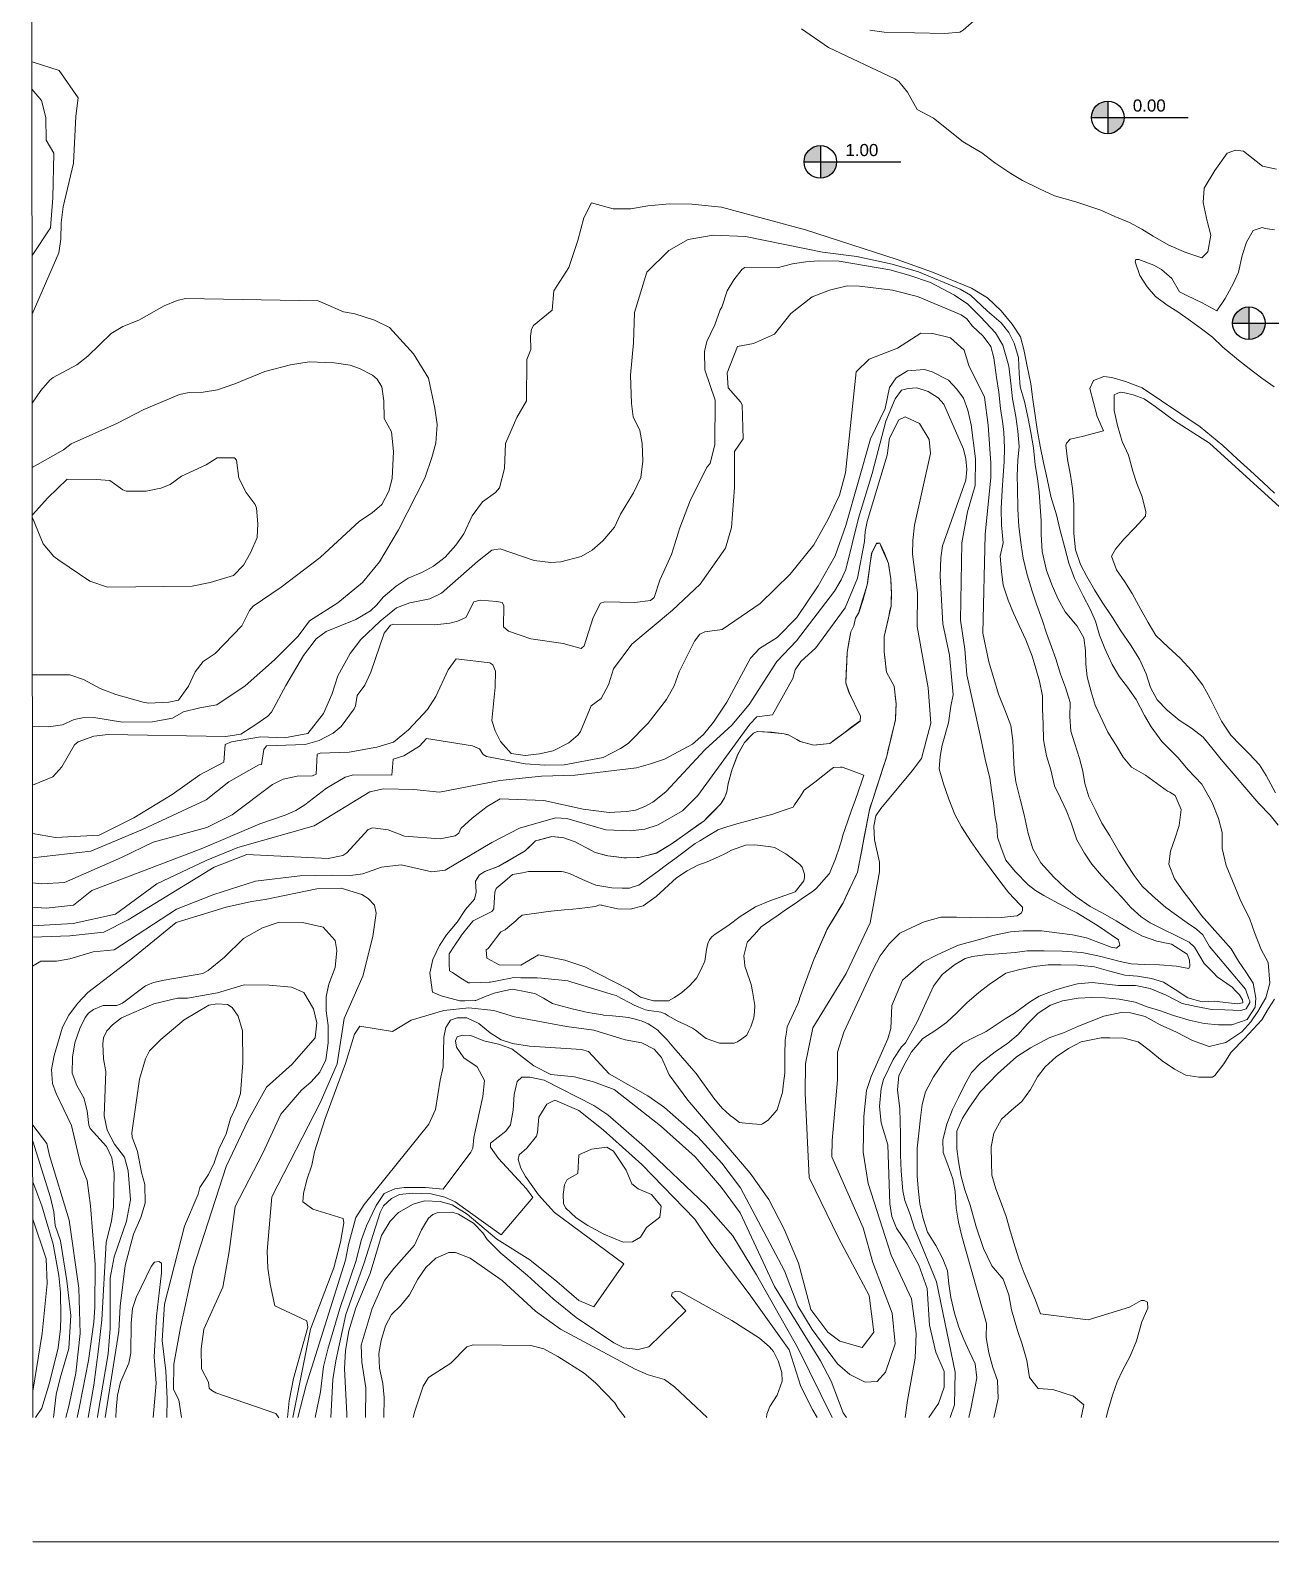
# Model space of a CAD drawing. Header units: millimetres. Extents: x 72 to 2826, y -203 to 794.
# Drawn here: x 72.3 to 271.6, y 65 to 307.8 of the extents above; entities that cross this region are included whole.
import ezdxf

# ---------------------------------------------------------------- set-up
doc = ezdxf.new("R2010")
doc.units = ezdxf.units.MM
doc.layers.add('01_Fina', color=250, linetype='Continuous', lineweight=15)
doc.layers.add('Cotas', color=7, linetype='Continuous')
doc.styles.get("Standard").update_dxf_attribs({"font": 'arial.ttf'})

msp = doc.modelspace()

# ---------------------------------------------------------------- hatches: boundary and pattern name
at = {"layer": 'Cotas'}
h = msp.add_hatch(color=256, dxfattribs=at)
h.dxf.hatch_style = 1
h.paths.add_polyline_path([(245.4, 293.82), (245.4, 296.44, 0.414214), (242.78, 293.82)])
h.paths.add_polyline_path([(245.4, 291.2, 0.414214), (248.02, 293.82), (245.4, 293.82)])
h = msp.add_hatch(color=256, dxfattribs=at)
h.dxf.hatch_style = 1
h.paths.add_polyline_path([(199.24, 286.67), (199.24, 289.29, 0.414214), (196.62, 286.67)])
h.paths.add_polyline_path([(199.24, 284.05, 0.414214), (201.86, 286.67), (199.24, 286.67)])
h = msp.add_hatch(color=256, dxfattribs=at)
h.dxf.hatch_style = 1
h.paths.add_polyline_path([(268.08, 260.76), (268.08, 263.38, 0.414214), (265.46, 260.76)])
h.paths.add_polyline_path([(268.08, 258.14, 0.414214), (270.7, 260.76), (268.08, 260.76)])

# ---------------------------------------------------------------- linework, layer by layer
at = {"layer": '01_Fina', "color": 252, "linetype": 'Continuous', "lineweight": 9, "true_color": 0x939598}
for p, q in [((206.76, 218.73), (207.48, 223.75)), ((207.52, 223.84), (207.26, 222.22)), ((207.48, 223.75), (208.28, 225.42)), ((208.24, 225.33), (207.52, 223.84)), ((208.79, 225.41), (208.24, 225.33)), ((208.28, 225.42), (208.79, 225.41)), ((208.79, 225.41), (209.55, 223.85)), ((208.97, 224.98), (208.79, 225.41)), ((209.19, 224.46), (208.97, 224.98)), ((209.84, 222.94), (209.19, 224.46)), ((209.55, 223.85), (210.17, 222.16)), ((207.26, 222.22), (207.03, 220.58)), ((210.17, 222.16), (209.84, 222.94)), ((210.17, 222.16), (210.56, 219.68)), ((210.29, 221.37), (210.17, 222.16)), ((210.55, 219.74), (210.29, 221.37)), ((206.06, 216.24), (206.76, 218.73)), ((206.76, 218.73), (206.34, 217.36)), ((206.79, 218.95), (206.76, 218.73)), ((207.03, 220.58), (206.79, 218.95)), ((210.64, 218.09), (210.55, 219.74)), ((210.56, 219.68), (210.68, 217.42)), ((205.41, 214.27), (206.06, 216.24)), ((206.34, 217.36), (205.87, 215.78)), ((210.68, 217.42), (210.59, 215.33)), ((210.59, 215.33), (210.64, 216.44)), ((210.68, 217.42), (210.64, 218.09)), ((210.64, 216.44), (210.68, 217.42)), ((204.88, 213.37), (205.41, 214.27)), ((205.38, 214.21), (204.88, 213.37)), ((205.87, 215.78), (205.38, 214.21)), ((210.59, 215.33), (209.49, 210.45)), ((210.11, 213.2), (210.47, 214.81)), ((210.47, 214.81), (210.59, 215.33)), ((204.14, 211.19), (204.62, 212.18)), ((204.62, 212.18), (204.14, 211.18)), ((204.62, 212.18), (204.88, 213.37)), ((204.74, 212.71), (204.62, 212.18)), ((204.88, 213.37), (204.74, 212.71)), ((209.49, 210.45), (209.75, 211.59)), ((209.75, 211.59), (210.11, 213.2)), ((203.53, 207.92), (204.14, 211.19)), ((203.84, 209.56), (203.53, 207.94)), ((204.14, 211.18), (203.84, 209.56)), ((209.48, 207.99), (209.49, 210.45)), ((209.49, 209.97), (209.48, 208.32)), ((209.49, 210.45), (209.49, 209.97)), ((203.35, 202.93), (203.53, 207.92)), ((203.53, 207.94), (203.47, 206.29)), ((209.48, 208.32), (209.48, 207.99)), ((209.48, 207.99), (209.63, 206.67)), ((209.86, 204.72), (209.48, 207.99)), ((209.63, 206.67), (209.82, 205.04)), ((203.41, 204.64), (203.35, 202.99)), ((203.47, 206.29), (203.41, 204.64)), ((209.82, 205.04), (209.86, 204.72)), ((209.86, 204.72), (210.49, 203.55)), ((211.09, 202.45), (209.86, 204.72)), ((203.35, 202.99), (203.86, 201.43)), ((203.83, 201.48), (203.35, 202.93)), ((210.49, 203.55), (211.09, 202.45)), ((211.09, 202.45), (211.14, 202.05)), ((211.41, 199.61), (211.09, 202.45)), ((211.14, 202.05), (211.32, 200.41)), ((205.7, 197.63), (203.83, 201.48)), ((203.86, 201.43), (204.58, 199.94)), ((204.58, 199.94), (205.3, 198.46)), ((211.31, 197.05), (211.41, 199.61)), ((211.32, 200.41), (211.41, 199.61)), ((211.41, 199.61), (211.38, 198.77)), ((205.3, 198.46), (205.7, 197.63)), ((210.56, 194.02), (211.31, 197.05)), ((211.31, 197.12), (210.94, 195.52)), ((211.38, 198.77), (211.31, 197.12)), ((187.08, 193.42), (188.5, 194.91)), ((188.5, 194.91), (187.83, 194.2)), ((188.5, 194.91), (189.1, 195.21)), ((189.09, 195.21), (188.5, 194.91)), ((191.41, 195.07), (189.09, 195.21)), ((189.1, 195.21), (190.75, 195.06)), ((190.75, 195.06), (192.39, 194.92)), ((193.42, 194.83), (191.41, 195.07)), ((192.39, 194.92), (193.42, 194.83)), ((193.42, 194.83), (194.01, 194.67)), ((194.13, 194.64), (193.42, 194.83)), ((194.01, 194.67), (194.13, 194.64)), ((196, 193.59), (194.13, 194.64)), ((194.13, 194.64), (195.46, 193.89)), ((210.94, 195.52), (210.55, 193.91)), ((186.8, 192.93), (185.99, 191.49)), ((186.01, 191.55), (187.08, 193.42)), ((187.08, 193.42), (186.8, 192.93)), ((187.83, 194.2), (187.08, 193.42)), ((195.46, 193.89), (196, 193.59)), ((209.9, 191.22), (210.56, 194.02)), ((210.16, 192.31), (209.9, 191.22)), ((210.55, 193.91), (210.16, 192.31)), ((185.07, 189.16), (186.01, 191.55)), ((185.38, 189.96), (185.07, 189.16)), ((185.99, 191.49), (185.38, 189.96)), ((207.11, 182.58), (209.9, 191.22)), ((209.74, 190.71), (209.23, 189.14)), ((209.9, 191.22), (209.74, 190.71)), ((208.72, 187.57), (208.22, 186)), ((209.23, 189.14), (208.72, 187.57)), ((208.22, 186), (207.71, 184.43)), ((205.23, 172.6), (207.11, 182.58)), ((207.11, 182.58), (206.86, 181.25)), ((207.2, 182.86), (207.11, 182.58)), ((207.71, 184.43), (207.2, 182.86)), ((206.86, 181.25), (206.55, 179.63)), ((206.25, 178.01), (205.94, 176.39)), ((206.55, 179.63), (206.25, 178.01)), ((205.94, 176.39), (205.64, 174.76)), ((202.89, 167.69), (205.23, 172.6)), ((205.23, 172.6), (204.76, 171.61)), ((205.33, 173.14), (205.23, 172.6)), ((205.64, 174.76), (205.33, 173.14)), ((204.05, 170.12), (203.34, 168.63)), ((204.76, 171.61), (204.05, 170.12)), ((200.29, 163.33), (202.89, 167.69)), ((202.89, 167.69), (202.58, 167.17)), ((203.34, 168.63), (202.89, 167.69)), ((201.73, 165.75), (200.89, 164.33)), ((202.58, 167.17), (201.73, 165.75)), ((200.89, 164.33), (200.29, 163.33))]:
    msp.add_line(p, q, dxfattribs=at)
at = {"layer": '01_Fina', "color": 252, "lineweight": 9, "true_color": 0x939598}
for points in [[(72.77, 65.04), (811.86, 65.04), (811.42, 702.86), (72.33, 702.86), (72.77, 85)], [(163.83, 167.34), (166.66, 166.71), (168.71, 166.67), (170.78, 167.2), (172.87, 168.7), (176.11, 171.66), (177.84, 172.79), (179.58, 173.7), (181.07, 174.23), (182.9, 175.04), (184, 175.58), (184.97, 176.13), (187.23, 176.93), (188.72, 176.98), (191.3, 176.67), (191.85, 176.55), (193.67, 175.52), (195.9, 173.9), (196.3, 173.38), (196.67, 172.25), (196.72, 171.75), (196.57, 171.19), (195.2, 169.42), (191.11, 167.97), (188.81, 167.05), (186.36, 165.47), (184.36, 163.97), (182.35, 162.66), (181.82, 162.22), (181.42, 161.72), (181.15, 161.11), (180.98, 160.18), (180.66, 158.27), (180.09, 157.02), (179.34, 155.57), (178.22, 154.35), (177.01, 153.29), (175.84, 152.45), (174.87, 151.93), (172.45, 151.91), (170.34, 152.5), (168.42, 153.78), (161.4, 157.36), (158.22, 158.47), (153.97, 159.33), (151.14, 157.64), (147.67, 157.69), (145.69, 158.79), (145.58, 160.13), (145.89, 160.31), (146.74, 161.46), (147.38, 162.31), (147.92, 163.03), (148.62, 163.33), (149.03, 163.68), (150.31, 164.8), (150.78, 165.21), (151.36, 165.7), (154.79, 166.18), (155.5, 166.28), (156.48, 166.37), (158.15, 166.53), (159.46, 166.65), (160.5, 166.75), (161.43, 166.86), (163.08, 167.07), (163.83, 167.34), (164.14, 167.27)]]:
    msp.add_lwpolyline(points, dxfattribs=at)
at = {"layer": '01_Fina', "color": 252, "linetype": 'Continuous', "lineweight": 9, "true_color": 0x939598}
for points in [[(225.55, 310.76), (222.17, 307.81), (221.66, 307.53), (219.24, 307.29), (209.47, 307.49), (207.18, 307.84)], [(196.23, 308.05), (200.53, 305.06), (211.19, 300.03), (211.82, 299.59), (213.25, 297.87), (214.77, 295.11), (217.42, 293.71), (222.17, 289.89), (225.19, 288.15), (227.26, 286.54), (229.84, 284.83), (231.7, 283.71), (234.43, 282.33), (236.83, 281.21), (240.3, 280.24), (244.28, 278.93), (246.52, 277.91), (248.9, 276.93), (250.9, 275.86), (252.71, 274.77), (255.23, 273.32), (257.93, 272.1), (260.53, 271.29), (261.49, 272.25), (261.97, 274.89), (261.39, 277.15), (260.74, 280.17), (260.91, 282.46), (262.61, 285.28), (264.61, 288.06), (265.94, 288.58), (267.19, 288.42), (270.27, 286.01), (272.53, 285.51)], [(72.62, 302.76), (76.97, 301.34), (80.03, 296.95), (79.68, 294), (79.29, 286.48), (77.6, 279.46), (77.32, 276.91), (77.25, 274.24), (76.9, 272.07), (72.65, 262.2)], [(72.62, 298.28), (74.16, 296.54), (74.83, 293.81), (74.89, 290.15), (76.13, 288.05), (75.98, 280.9), (75.6, 276.08), (72.64, 271.64)], [(241.14, 85), (241.54, 87.05), (239.88, 88.45), (236.6, 89.51), (234.21, 89.66), (232.83, 91.43), (232.42, 94.18), (231.65, 96.77), (230.92, 98.99), (229.96, 102.27), (229.5, 104.69), (228.63, 107.21), (226.79, 109.34), (225.45, 112.13), (224.26, 115.63), (223.29, 119.1), (222.44, 121.57), (221.88, 123.69), (221.41, 126.13), (221.15, 128.13), (221.16, 130.97), (222.07, 133.07), (223.18, 134.83), (224.97, 137.36), (227.68, 140.22), (230.77, 142.93), (233.01, 144.37), (236.11, 146.03), (238.3, 146.81), (240.72, 147.88), (244.79, 149.48), (247.56, 150.07), (249.07, 150.01), (251.41, 149.41), (253.83, 148.08), (256.45, 146.91), (259.04, 145.55), (261.7, 144.61), (264.39, 145.24), (266.95, 146.97), (268.41, 148.53), (269.52, 150.2), (270.8, 152.43), (271.44, 154.78), (271.18, 158.07), (270.03, 160.19), (268.97, 162.9), (268.24, 165.02), (266.69, 168.19), (265.43, 171.19), (264.44, 173.67), (263.79, 176.4), (263.8, 178.98), (263.17, 181.19), (262.18, 183.76), (260.51, 186.72), (258.27, 189.1), (256.73, 190.94), (254.11, 193.56), (252.39, 195.95), (251.32, 197.78), (249.96, 200.31), (248.58, 202.3), (247.28, 203.97), (246.12, 205.95), (244.95, 208.5), (244.1, 210.65), (243.41, 212.9), (242.59, 214.83), (241.43, 216.96), (240.04, 219.77), (239.15, 222.22), (238.5, 224.69), (237.73, 227.69), (237.17, 230.01), (236.28, 232.92), (235.65, 235.77), (235.09, 238.38), (234.54, 241.04), (234.05, 243.67), (233.68, 246.33), (233.35, 248.52), (233.05, 251.01), (232.45, 253.86), (231.92, 256.52), (231.4, 258.56), (230.03, 260.59), (228.26, 262.75), (226.09, 264.82), (223.52, 266.41), (217.23, 268.96), (211.57, 270.98), (196.87, 275.74), (183.39, 279.41), (178.62, 279.87), (175, 279.93), (171.51, 279.59), (168.78, 279.11), (165.94, 279.15), (162.47, 280.11), (161.27, 277.67), (160.31, 274.06), (158.84, 269.73), (156.45, 265.95), (156.16, 262.86), (153.15, 260.39), (152.84, 259.81), (152.69, 258.68), (152.75, 256.52), (152.12, 254.92), (152.02, 248.27), (150.51, 245.63), (148.69, 241.42), (148.49, 237.43), (147.68, 234.3), (147.05, 233.58), (144.98, 232.09), (143.29, 229.84), (142, 226.95), (140.7, 225.09), (139, 223.19), (137.08, 221.75), (135.33, 220.77), (133.06, 219.83), (131.12, 218.55), (129.01, 216.77), (127.99, 215.52), (126.98, 214.59), (124.63, 213.16), (119.89, 211.25), (118.25, 210.08), (116.24, 207.39), (113.39, 202.59), (111.09, 198.28), (110.47, 197.65), (108.59, 196.3), (106.16, 194.74), (103.77, 194.4), (84.86, 194.68), (82.56, 194.41), (80.05, 193.55), (79.45, 193.02), (77.42, 189.49), (75.96, 187.89), (72.7, 186.55)], [(72.71, 178.79), (76.37, 178.16), (83.4, 178.56), (88.95, 181.31), (95.14, 185.09), (99.58, 188.23), (103.41, 190.26), (103.65, 193.1), (104.66, 193.54), (109.33, 194.35), (113.19, 194.16), (116.93, 194.89), (119.44, 198.07), (120.77, 201.15), (121.72, 204.1), (123.7, 207.69), (125.41, 209.98), (128.55, 212.91), (131.16, 215.06), (133.29, 215.86), (136.51, 216.48), (138.41, 217.41), (144.16, 222.49), (146.47, 224.33), (147.8, 224.5), (153.26, 222.65), (155.96, 222.35), (157.54, 222.41), (160.8, 223.3), (162.59, 224.33), (164.31, 225.79), (166.18, 227.98), (167.14, 230.07), (169.23, 233.53), (170.39, 235.98), (170.72, 238.58), (170.61, 241.44), (170.25, 243.51), (169.2, 245.73), (168.9, 247.86), (168.74, 252.44), (169.24, 257.62), (169.39, 262.51), (171.35, 268.98), (174.89, 272.43), (178.02, 274.19), (182.03, 274.91), (187.2, 274.7), (199.58, 272.17), (205.11, 271.46), (210.78, 270.22), (215.03, 268.99), (221.7, 266.25), (223.37, 265.25), (226.05, 262.75), (228.31, 260.85), (229.53, 259.27), (230.39, 257.57), (231.09, 255.23), (231.18, 252.69), (231.34, 250.53), (232.02, 248.18), (232.6, 245.47), (233.05, 243.19), (233.49, 240.72), (233.76, 238.04), (234.11, 235.81), (234.39, 233.6), (234.53, 231.26), (234.71, 229.07), (234.73, 226.8), (234.89, 224.07), (235.58, 221.06), (236.5, 218.61), (237.44, 216.46), (238.58, 214.41), (240.51, 212.09), (241.56, 210.25), (241.81, 208.21), (241.88, 206.01), (242.11, 203.97), (242.75, 201.54), (243.38, 199.43), (245.39, 195.09), (246.71, 193.06), (247.87, 191.08), (249.22, 189.43), (251.46, 188.19), (254.98, 185.59), (255.4, 185.46), (256.23, 184.88), (257.17, 182.64), (256.9, 180.07), (256.18, 177.94), (255.47, 175.96), (255.21, 173.86), (256.15, 171.52), (257.5, 169.54), (258.97, 167.65), (260.48, 165.62), (265.24, 160.3), (266.43, 158.32), (267.56, 156.57), (268.75, 154.76), (269.21, 152.38), (269.1, 150.92), (267.8, 148.94), (265.35, 148.05), (263.17, 148.08), (260.87, 148.3), (258.46, 148.83), (255.99, 149.59), (253.72, 150.38), (251.72, 150.97), (249.83, 151.71), (247.23, 152.21), (244.98, 152.41), (242.83, 152.44), (240.67, 152.37), (238.13, 151.91), (236.2, 151.24), (234.22, 149.92), (232.45, 148.16), (231.03, 146.5), (229.33, 145.13), (227.34, 143.73), (224.95, 141.89), (223.53, 140.41), (222.37, 138.37), (221.45, 136.41), (220.45, 134.46), (219.57, 132.1), (218.9, 129.6), (218.99, 127.56), (219.74, 125.59), (220.5, 123.33), (220.87, 121.29), (221.08, 118.61), (221.45, 116.4), (221.99, 114.14), (225.91, 100.09), (225.88, 97.84), (226.32, 95.37), (226.95, 93.04), (227.71, 90.97), (227.79, 88.03), (227.23, 85.39), (227.08, 85)], [(272.17, 275.78), (270.69, 275.98), (270.22, 276.11), (268.76, 275.63), (267.67, 273.78), (266.98, 271.65), (266.4, 268.97), (265.59, 267.2), (264.28, 264.73), (262.91, 262.73), (260.58, 264.01), (258.11, 265.21), (256.91, 265.79), (255.7, 267.94), (254.06, 269.41), (252.79, 270.06), (250.39, 270.99), (249.94, 270.97), (249.79, 270.6), (250.55, 268.41), (251.71, 266.59), (253.08, 265.08), (254.92, 263.64), (256.65, 262.57), (258.72, 261.13), (260.45, 259.87), (262.21, 258.52), (263.87, 256.89), (266.43, 254.82), (268.14, 253.49), (270.14, 251.91), (272.15, 250.53)], [(72.71, 174.88), (82.07, 175.94), (90.39, 179.42), (100.59, 184.21), (104.23, 187.09), (109.07, 189.83), (109.47, 189.87), (109.84, 192.32), (110.3, 192.88), (116.48, 193.1), (118.74, 193.73), (121.01, 194.9), (122.3, 195.99), (124.37, 198.82), (124.6, 199.32), (124.85, 200.95), (126.1, 202.64), (127.06, 204.73), (129.18, 210.97), (130.21, 212.27), (130.73, 212.41), (137.33, 212.32), (139.74, 212.56), (140.97, 212.89), (142.31, 213.51), (143.59, 216.03), (144.58, 216.29), (147.3, 216.09), (148.14, 215.92), (148.41, 215.4), (148.33, 211.98), (149.15, 211.3), (152.73, 210.06), (157.91, 209.33), (160.84, 208.54), (161.29, 208.97), (162.73, 213.49), (163.94, 215.79), (164.62, 216), (169.42, 215.91), (171.98, 216.23), (172.57, 216.71), (173.45, 219.51), (175.35, 223.6), (176.65, 227.92), (178.39, 232.41), (181.05, 237.68), (181.53, 238.23), (182.3, 241.3), (182.35, 248.4), (180.7, 253.27), (180.65, 256.21), (180.99, 257.8), (182.3, 260.48), (183.15, 262.89), (183.44, 263.33), (184.26, 265.99), (185.35, 267.72), (186.66, 269.42), (187.11, 269.69), (192.33, 269.65), (194.75, 270.31), (196.93, 270.63), (198.93, 270.79), (202.26, 270.73), (210.38, 269.32), (213.47, 268.5), (216.94, 267.28), (220.79, 265.28), (222.95, 263.82), (225, 261.73), (227.38, 259.2), (228.57, 257.26), (229.51, 253.84), (229.85, 251.11), (230.12, 248.61), (230.62, 245.8), (230.97, 243.45), (231.16, 240.95), (230.98, 238.76), (230.87, 236.27), (230.93, 234.3), (230.96, 230.89), (231.13, 228.13), (231.49, 225.18), (231.84, 223.02), (232.47, 220.34), (233.27, 217.75), (233.95, 215.63), (234.89, 213.11), (235.57, 210.97), (236.37, 208.78), (237.08, 206.83), (237.83, 204.38), (238.61, 202.23), (239.34, 199.86), (239.33, 197.58), (239.47, 195.26), (240.13, 193.19), (240.88, 190.86), (241.42, 188.84), (241.73, 186.85), (242.37, 184.71), (243.5, 182.44), (244.44, 180.46), (245.72, 178.41), (247.23, 175.81), (248.43, 173.92), (249.62, 172.03), (250.95, 170.33), (252.58, 168.77), (254.71, 166.9), (258.18, 164.48), (259.64, 163.46), (260.65, 162.51), (261.72, 160.67), (267.55, 153.8), (268.08, 152.25), (268.22, 151.94), (268.22, 151.64), (267.64, 150.65), (266.77, 150.36), (264.19, 150.46), (262.06, 150.51), (259.63, 150.99), (257.33, 151.48), (254.8, 152.85), (252.23, 153.93), (249.87, 154.41), (247.14, 154.37), (242.9, 154.87), (240.57, 154.68), (238.89, 154.22), (237.08, 153.71), (234.38, 152.66), (232.86, 151.72), (230.41, 149.97), (228.93, 149.05), (225.87, 146.99), (223.89, 146.05), (222.1, 145.12), (220.28, 143.61), (218.93, 141.94), (217.41, 139.73), (216.11, 137.31), (215.61, 135.3), (215.34, 133.13), (215.05, 130.67), (214.81, 128.28), (214.77, 125.98), (214.79, 123.73), (214.98, 121.29), (215.23, 119.3), (215.75, 116.95), (216.45, 114.76), (217.8, 112.63), (218.93, 110.46), (219.67, 108.58), (219.9, 106.49), (220.18, 104.26), (220.77, 101.74), (221.47, 99.53), (222.27, 97.53), (223.15, 95.67), (224.12, 93.6), (224.4, 91.35), (223.84, 88.58), (223.41, 86.39), (223.1, 85)], [(72.66, 247.91), (74.06, 249.95), (75.5, 251.61), (76.01, 252.07), (79.8, 254.08), (81.57, 255.47), (85.35, 259.09), (87.2, 260.25), (89.77, 261.26), (93.84, 263.53), (95.94, 264.41), (97.27, 264.73), (118.56, 264.36), (122.64, 262.6), (124.48, 262.27), (127.61, 261.26), (130.02, 260.07), (133.87, 255.82), (136.29, 251.91), (137.33, 247.11), (137.67, 244.51), (137.46, 241.48), (136.85, 239.19), (135.72, 235.9), (131.47, 227.57), (128.43, 222.46), (125.68, 219.14), (121.76, 215.84), (117.21, 212.94), (115.37, 210.52), (111.57, 206.7), (106.87, 202.51), (102.31, 199.48), (99.59, 199.01), (96.95, 198.34), (95.18, 197.34), (91.96, 196.76), (87.15, 196.67), (82.53, 197.44), (80.75, 197.39), (79.41, 197.12), (77.54, 196.27), (75.24, 195.95), (72.69, 195.98)], [(72.71, 170.86), (74.13, 170.72), (77.86, 170.93), (86.99, 174.93), (92.09, 177.39), (100.72, 179.77), (104.76, 181.79), (111.26, 186.65), (112.94, 187.53), (115.19, 188.01), (117.67, 188.07), (118.27, 188.32), (118.41, 191.57), (118.91, 191.71), (123.54, 191.86), (127.98, 192.67), (130.66, 193.49), (133.09, 195.47), (136.13, 198.71), (137.46, 200.81), (139.48, 205.07), (140.73, 206.83), (146.15, 206.22), (146.65, 205.88), (147.06, 204.89), (147.01, 202.31), (146.5, 196.97), (146.99, 195.27), (147.85, 193.59), (149.58, 191.66), (151.85, 191.32), (154.11, 191.61), (156.32, 192.09), (158.83, 193.36), (160.35, 194.66), (160.73, 195.18), (162.42, 199.33), (164.05, 200.48), (165.21, 202.67), (166.01, 205.23), (168.98, 209.21), (175.5, 214.67), (179.95, 218.86), (184.03, 224.61), (184.98, 227.95), (185.46, 234.4), (185.47, 240.15), (186.83, 242.18), (186.66, 247.63), (186.39, 248.16), (184.41, 250.4), (184.26, 252.79), (185.91, 257), (188.5, 257.48), (191.88, 258.98), (194.51, 262.31), (197.91, 265.01), (200.7, 266.07), (203.54, 266.74), (205.51, 266.69), (210.81, 266.07), (214.85, 265.06), (221.86, 262.12), (222.75, 261.44), (223.66, 260.31), (225.41, 258.7), (226.6, 257.02), (227.11, 255.19), (227.52, 252.07), (227.92, 249.67), (228.17, 247.04), (228.52, 244.98), (228.7, 243.33), (228.81, 240.68), (228.79, 238.49), (228.61, 236.29), (228.43, 233.95), (228.31, 231), (228.35, 228.35), (228.58, 225.48), (228.13, 223.36), (228.33, 220.87), (228.59, 218.68), (229.43, 216.26), (230.24, 214.21), (231.16, 212.21), (232.24, 209.9), (233.27, 207.3), (233.84, 205.33), (234.45, 203.26), (234.92, 200.93), (234.94, 198.82), (235.01, 196.38), (235.07, 193.85), (235.56, 191.26), (236.26, 189.02), (236.85, 186.48), (237.81, 184.5), (238.74, 182.55), (239.52, 180.5), (240.45, 177.79), (241.68, 175.64), (242.87, 173.9), (244.38, 172.08), (245.99, 170.35), (247.61, 168.65), (249.13, 166.92), (250.79, 165.41), (252.22, 164.48), (258.46, 161.36), (259.35, 160.55), (260.89, 157.94), (262.38, 156.41), (262.98, 155.79), (265.38, 154.1), (265.97, 153.49), (266.57, 152.87), (267.02, 152.11), (267.12, 151.6), (266.21, 151.46), (262.47, 151.87), (260.59, 151.78), (258.25, 152.43), (256.23, 153.73), (254.35, 154.94), (252.41, 155.53), (250.18, 155.89), (248.14, 156.03), (245.51, 156.76), (243.25, 157.41), (240.55, 157.65), (237.85, 157.69), (235.81, 157.71), (233.61, 157.46), (231.3, 156.94), (229.05, 156.36), (226.35, 154.57), (224.71, 153.27), (222.78, 151.63), (221.15, 150.01), (219.52, 148.45), (217.79, 147.21), (215.72, 145.87), (213.87, 143.76), (212.89, 141.9), (211.87, 139.95), (211.62, 137.61), (212.03, 134.57), (212.13, 130.49), (212.11, 129.12), (212.09, 127.16), (212.21, 124.58), (212.47, 121.4), (212.8, 119.85), (213.67, 117.59), (214.36, 115.42), (217.88, 106.8), (220.87, 92.31), (220.81, 87.01), (220.11, 85)], [(216.68, 85), (218.23, 87.26), (219.11, 89.9), (219.14, 92.41), (217.79, 95.5), (216.75, 99.84), (216.41, 105.71), (215.07, 109.49), (213.17, 112.87), (211.47, 115.42), (210.73, 117.27), (210.42, 119.34), (210.06, 128.82), (209, 132.32), (208.72, 134.96), (208.99, 137.82), (209.38, 139.29), (210.94, 142.49), (212.27, 144.55), (212.9, 145.19), (214.78, 148.54), (217.43, 154.29), (218.79, 156.16), (220.8, 157.69), (222.48, 158.73), (223.69, 159.02), (225.66, 159.29), (227.17, 159.43), (230.51, 159.69), (232.48, 159.97), (235.2, 159.93), (238.07, 159.89), (241.25, 159.7), (244.07, 159.09), (247.41, 158.22), (249.17, 157.87), (251.28, 157.75), (253.7, 157.7), (256.42, 157.47), (258.45, 157.14), (258.57, 157.52), (258.56, 158.46), (258.15, 159.42), (255.66, 161.04), (253.3, 161.52), (250.99, 162.3), (248.89, 163.42), (246.75, 164.75), (244.99, 165.77), (242.57, 167.08), (240.27, 168.69), (238.55, 170.07), (236.73, 171.77), (234.63, 174.07), (233.35, 176.32), (232.6, 178.79), (231.98, 181.78), (231.32, 184.3), (230.65, 187.11), (230.37, 189.1), (230.27, 191.35), (230.16, 193.74), (229.82, 196.16), (228.88, 198.68), (227.87, 201.16), (226.32, 206.38), (225.34, 210.97), (225.7, 226.84), (226.61, 235.99), (226.65, 238.31), (226.17, 244.38), (225.59, 248.91), (223.08, 253.99), (222.34, 256.46), (220.17, 258.44), (217.3, 259.13), (215.4, 259.15), (211.62, 256.75), (207.07, 255.01), (204.97, 252.97), (203.29, 236.72), (202.33, 233.12), (200.47, 229.27), (198.22, 225.18), (194.41, 220.46), (189.57, 215.75), (183.45, 211.58), (180.68, 211.21), (179.87, 210.82), (179.05, 209.72), (176.55, 204.77), (175.75, 202.51), (174.53, 200.35), (171.6, 196.55), (168.35, 193.26), (167.16, 192.43), (164.38, 191.03), (158.1, 189.83), (154.97, 189.78), (151.85, 189.98), (145.6, 191.15), (145.1, 191.47), (144.48, 192.42), (143.37, 192.86), (135.97, 194.07), (134.86, 192.82), (132.36, 191.28), (130.63, 190.75), (130.42, 188.15), (124.27, 188.24), (122.93, 187.86), (119.94, 186.08), (116.43, 183.38), (114.99, 182.51), (113.3, 181.74), (109.2, 180.35), (100.04, 176.45), (82.24, 169.66), (79.27, 167.3), (74.87, 166.83), (72.72, 166.97)], [(72.66, 237.61), (77.67, 240.45), (78.9, 241.38), (86.36, 244.7), (90.6, 246.88), (96.32, 249.32), (97.86, 249.61), (100.12, 249.71), (102.43, 250.04), (105.18, 251), (109.99, 253), (114.14, 254.1), (117.12, 254.58), (121.13, 254.39), (123.71, 254.04), (125.24, 253.51), (127.31, 252.43), (128.07, 251.79), (128.8, 250.57), (129.15, 248.31), (129.17, 245.44), (130.37, 243.33), (130.66, 240.16), (130.48, 235.82), (129.95, 233.8), (128.8, 231.67), (127.23, 230.3), (125.2, 228.95), (118.91, 223.15), (112.63, 218.36), (108.14, 215.34), (107.55, 214.64), (106.3, 212.16), (102.04, 207.71), (100.09, 206.45), (98.85, 204.77), (97.75, 202.44), (96.14, 200.23), (94.62, 199.9), (91.31, 199.74), (90.47, 199.89), (86.09, 201.15), (83.57, 202.07), (80.87, 203.55), (78.68, 204.27), (72.69, 204.27)], [(212.87, 85), (213.26, 87.72), (214.49, 94.52), (214.63, 98.48), (213.88, 104.07), (210.64, 111.09), (206.9, 122.59), (206.14, 127.62), (206.22, 133.34), (206.66, 137.51), (207.39, 139.76), (210.1, 145.82), (210.54, 147.48), (210.73, 151.16), (212.45, 155.23), (215.81, 158.21), (217.87, 159.24), (220.08, 160.27), (221.45, 160.86), (222.96, 161.3), (224.83, 161.76), (226.94, 162.42), (229.79, 163.03), (231.81, 163.17), (234.75, 163.15), (237.25, 162.86), (239.74, 162.5), (241.98, 162.02), (245.96, 160.55), (246.83, 160.4), (247.37, 160.88), (247.12, 161.71), (243.76, 164.01), (240.42, 166.07), (237.41, 167.62), (235.16, 168.86), (233.81, 169.63), (232.61, 170.56), (230.52, 172.7), (229.03, 174.54), (228.3, 176.51), (227.72, 178.19), (227.59, 180.16), (227.3, 181.37), (227.03, 183.65), (226.75, 185.77), (226.48, 187.74), (225.75, 190.47), (224.9, 194.57), (222.75, 204.28), (222.47, 208.43), (221.76, 213.09), (221.95, 225.47), (222.85, 230.45), (224.09, 234.71), (224.15, 238.97), (223.46, 244.42), (222.95, 246.82), (222.23, 248.7), (221.17, 250.19), (219.81, 251.59), (217.22, 252.98), (215.96, 253.32), (213.25, 253.11), (211.42, 251.97), (210.36, 250.43), (209.67, 247.08), (207.27, 242.2), (203.31, 228.28), (201.63, 223.42), (198.9, 218.59), (195.47, 213.47), (192.33, 210.29), (189.49, 208.51), (188, 206.97), (184.2, 199.89), (182.08, 196.68), (180.47, 194.69), (178.69, 193.17), (174.22, 190.72), (171.94, 189.97), (169.73, 189.33), (159.88, 188.19), (154.44, 188), (147.76, 187.33), (138.08, 185.45), (133.95, 185.88), (129.1, 185.97), (126.89, 185.48), (117.96, 180.03), (105.68, 176.53), (100.58, 174.47), (92.66, 170.71), (86.05, 165.87), (79.23, 164.37), (72.72, 163.98)], [(72.72, 162.14), (78.67, 162.37), (84.15, 162.96), (88.04, 164.91), (101.9, 173.38), (107.13, 175.44), (120.21, 174.78), (122.53, 175.29), (123.21, 175.71), (126.6, 179.44), (127.37, 179.69), (129.82, 179.41), (132.45, 178.37), (138.15, 177.97), (140.56, 178.42), (141.15, 178.84), (141.48, 179.58), (143.31, 181.29), (145.7, 183.13), (147.83, 184.37), (154.85, 184.12), (161.15, 182.71), (165.33, 182.18), (168.08, 182.32), (169.57, 182.56), (171.06, 183.14), (172.31, 183.86), (174.43, 185.5), (180.73, 192.29), (185.03, 196.2), (187.79, 199.52), (192.27, 206.42), (195.41, 209.73), (201.53, 217.74), (202.59, 219.52), (203.32, 221.23), (205.38, 229.44), (207.58, 236.63), (209.77, 245.01), (211.24, 248.61), (212.29, 250.01), (213.32, 250.28), (214.76, 250.37), (216.56, 249.82), (218.14, 248.79), (219.05, 247.78), (222.24, 240.55), (222.61, 238.97), (222.75, 237.24), (222.61, 235.53), (218.84, 225), (218.57, 223.08), (218.51, 220.11), (218.92, 212.48), (220.01, 207.43), (220.56, 201.1), (220.21, 199.25), (219.83, 196.59), (218.83, 192.98), (218.5, 191.17), (218.33, 189.2), (219.04, 186.76), (219.88, 184.31), (220.82, 181.85), (221.91, 179.87), (223.49, 177.46), (224.95, 175.31), (226.68, 173.04), (228.21, 170.93), (229.52, 169.26), (231.27, 167.41), (231.69, 166.96), (231.71, 166.41), (231.54, 166.08), (230.85, 165.59), (228.28, 165.32), (226.15, 165.35), (223.31, 165.33), (221.13, 165.34), (218.6, 165.35), (215.89, 164.63), (213.93, 163.73), (212.03, 162.8), (210.27, 161.07), (208.85, 159.13), (207.63, 156.8), (202.99, 146.87), (202.01, 143.68), (201.99, 139.26), (201.15, 129.51), (201.11, 126.85), (206.1, 115.48), (207.69, 109.88), (210.78, 101.74), (211.26, 96.85), (209.71, 92.3), (208.39, 90.76), (206.46, 90.68), (204, 91.91), (202.02, 93.64), (197.92, 99.14), (195.61, 102.94), (193.46, 108.55), (186.41, 121.91), (183.4, 125.86), (179.56, 130.1), (174.19, 134.78), (171.54, 136.66), (165.32, 140.22), (162.01, 143.81), (160.9, 144.13), (152.51, 144.67), (149.78, 145.08), (147.97, 145.67), (146.2, 146.78), (144.38, 148.28), (142.45, 149.2), (140.88, 149.21), (139.82, 148.84), (139.08, 147.62), (138.79, 146.09), (138.68, 141.3), (138.19, 139.21), (137.43, 134.45), (136.37, 132.12), (125.98, 119.23), (124.65, 117.1), (123.43, 112.79), (122.97, 110.28), (116.66, 90.17), (115.29, 85)], [(272.17, 233.45), (270.35, 235.16), (268.31, 237.03), (266.2, 239), (263.91, 241.14), (260.25, 244.14), (250.95, 250.39), (248.24, 251.41), (246.05, 252.04), (244.77, 252.21), (243.09, 251.55), (242.55, 250.27), (243.7, 245.79), (244.73, 243.5), (241.32, 242.56), (239.34, 242.16), (238.78, 241.48), (238.68, 241.15), (238.94, 238.85), (239.43, 236.36), (239.73, 234.22), (239.98, 231.71), (239.97, 229.15), (239.97, 226.97), (240.22, 224.39), (241.02, 222.03), (242.04, 220.1), (243.27, 217.95), (244.5, 215.97), (246.08, 213.63), (247.49, 211.38), (249.07, 209.09), (250.51, 206.8), (251.55, 204.46), (252.28, 202.25), (253.32, 200.27), (254.93, 198.59), (256.88, 197.03), (258.83, 195.72), (260.75, 194.3), (262.34, 192.31), (263.64, 190.71), (269.69, 183.62), (271.51, 181.77), (272.77, 180.12)], [(275.95, 228.62), (261.72, 241.47), (256.1, 245.1), (253.03, 247.41), (251.23, 248.64), (249.49, 249.27), (248.14, 249.59), (247.38, 249.67), (246.41, 249.25), (246.45, 246.74), (246.97, 244.36), (247.74, 241.75), (248.75, 239.58), (249.45, 236.99), (250.07, 235.01), (250.92, 232.85), (251.5, 230.47), (251.47, 229.76), (249.74, 227.89), (248.01, 226.09), (246.67, 224.45), (245.99, 223.34), (246.81, 221.15), (248.16, 219.24), (249.35, 217.35), (250.71, 214.78), (251.87, 212.7), (253.1, 210.6), (255.09, 208.73), (257.05, 206.95), (258.92, 204.91), (260.65, 202.62), (261.85, 200.47), (262.75, 198.66), (263.67, 196.85), (265.16, 194.62), (266.66, 193.04), (268.13, 191.58), (269.77, 189.83), (270.83, 188.11), (272.34, 185.32)], [(72.72, 157.51), (74.04, 158.29), (76.56, 158.32), (78.69, 158.68), (82.45, 159.78), (85.84, 160.13), (95.8, 166.66), (101.83, 168.98), (108.53, 171.15), (115.61, 171.98), (120.68, 172.1), (123.75, 172.06), (125.78, 172.31), (128.77, 173.42), (131.92, 173.76), (136.83, 172.67), (138.96, 172.9), (146.49, 177.33), (150.93, 179.67), (156.69, 181.32), (158.5, 181.21), (164.76, 179.38), (168.69, 179.22), (171.06, 179.48), (173.21, 180.21), (177.11, 182.42), (179.54, 184.92), (187.9, 196.38), (189.06, 197.53), (191.56, 197.87), (194.83, 203.7), (195.21, 205.09), (196.08, 206.44), (198.49, 208.65), (203.23, 215.04), (205.19, 219.81), (206.35, 225.7), (206.44, 227.32), (206.78, 228.92), (209.95, 239.57), (210.37, 242.28), (211.84, 245.23), (212.88, 245.74), (215.19, 244.67), (216.7, 242.06), (216.93, 239.85), (214.38, 228.3), (214.09, 225.87), (214.05, 223.65), (214.87, 217.45), (214.79, 212.03), (216.58, 202.19), (217.01, 196.51), (215.47, 190.86), (213.99, 188.85), (208.93, 182.8), (208.16, 181.65), (207.82, 179.96), (207.92, 177.79), (208.74, 174.18), (208.74, 172.64), (207.24, 164.43), (203.39, 156.34), (198.06, 147.61), (196.87, 141.84), (196.8, 137.1), (197.44, 123.56), (202.18, 113.87), (207.06, 104.59), (207.81, 98.72), (205.96, 96.23), (202.35, 97.26), (200.42, 98.69), (197.69, 102.35), (195.71, 109.77), (193.42, 115.25), (190.98, 120.03), (187.97, 124.26), (177.97, 135.98), (174.94, 140.06), (173.72, 142.8), (172.56, 144.18), (170.55, 145.19), (167.9, 145.65), (162.85, 147.19), (158.46, 147.78), (150.09, 149.38), (146.77, 150.36), (142.77, 150.82), (138.77, 150.35), (133.54, 148.82), (130.5, 146.99), (125.26, 147.87), (124.44, 146.55), (122.96, 141.85), (119.68, 133), (118, 127.69), (117.54, 125.55), (116.74, 123.18), (116.23, 120.98), (116.13, 119.65), (117.73, 118.49), (122.59, 116.95), (122.69, 116.26), (122.16, 113.19), (121.07, 109.06), (117.37, 99.21), (114.52, 85)], [(72.67, 229.52), (74.43, 225.33), (76.13, 223.28), (76.94, 222.69), (81.88, 219.33), (84.72, 218.36), (98.33, 218.55), (101.23, 219.13), (104.99, 220.23), (106.59, 221.9), (107.74, 223.99), (108.76, 226.36), (108.89, 228.54), (108.7, 231.05), (108.47, 231.62), (107.03, 233.56), (105.85, 235.87), (105.48, 238.76), (105.13, 239.12), (102.35, 239.12), (100.6, 238.01), (96.61, 236.17), (94.83, 234.88), (93.33, 234.25), (90.95, 233.77), (87.76, 233.77), (87.2, 234), (85.14, 235.48), (82.91, 235.68), (78.25, 235.71), (75.15, 232.72), (72.67, 229.99)], [(145.35, 172.7), (145.56, 172.78), (147.1, 173.36), (147.58, 173.54), (148.56, 174.11), (149.99, 174.93), (151.42, 175.76), (151.84, 176), (152.68, 176.81), (153.51, 177.61), (156.09, 178.32), (158.02, 178.13), (159.85, 177.46), (163.07, 175.77), (161.78, 176.45), (160.32, 177.21), (159.85, 177.46), (158.8, 177.84), (158.02, 178.13), (157.21, 178.21), (156.09, 178.32), (155.58, 178.18), (153.99, 177.74), (153.51, 177.61), (151.84, 176), (147.58, 173.54), (145.35, 172.7), (144.48, 172.16), (143.85, 171.14), (143.98, 169.36), (143.7, 168.23), (142.27, 166.57), (140.9, 164.58), (139.21, 162.54), (138.05, 160.8), (136.98, 158.58), (136.5, 156.35), (136.96, 153.31), (138.34, 152.71), (141.32, 151.91), (142.14, 151.93), (143.79, 151.97), (143.9, 151.97), (145.32, 152.56), (146.85, 153.18), (148.47, 153.52), (149.75, 153.79), (150.08, 153.73), (151.7, 153.41), (153.32, 153.1), (153.47, 153.07), (154.77, 152.33), (156.21, 151.52), (156.38, 151.42), (157.79, 151.07), (159.39, 150.66), (160.99, 150.26), (161.43, 150.15), (162.61, 149.95), (164.23, 149.66), (164.43, 149.63), (165.87, 149.5), (167.52, 149.35), (168.38, 149.27), (169.14, 149.07), (170.44, 148.74), (170.72, 148.61), (171.61, 148.21), (172.17, 147.84), (173.14, 147.2), (173.48, 146.85), (174.47, 145.82), (174.61, 145.65), (175.7, 144.4), (176.77, 143.16), (177.85, 141.91), (178.93, 140.66), (179.28, 140.26), (179.93, 139.35), (180.9, 138.01), (181.86, 136.67), (182.14, 136.29), (182.9, 135.39), (183.53, 134.65), (184.03, 134.19), (184.77, 133.51), (185.28, 133.12), (186.28, 132.37), (186.68, 132.33), (188.32, 132.18), (189.76, 132.04), (189.93, 132.15), (190.88, 132.74), (191.95, 134), (192.31, 134.43), (192.62, 135.47), (193.1, 137.05), (193.16, 137.24), (193.33, 138.68), (193.53, 140.32), (193.55, 140.5), (193.56, 141.97), (193.56, 143.62), (193.57, 145.27), (193.57, 145.59), (193.78, 146.9), (193.91, 147.73), (194.25, 148.47), (194.93, 149.97), (195.61, 151.47), (195.91, 152.13), (195.91, 152.3), (198.22, 158.55), (200.29, 163.33), (200.1, 162.89), (199.44, 161.37), (198.79, 159.86), (198.22, 158.55)], [(113.63, 85), (113.94, 87.67), (114.63, 91.27), (116.9, 99.5), (116.77, 100.54), (111.63, 102.95), (110.86, 106.42), (110.48, 109), (110.38, 111.72), (111.13, 120.47), (118.88, 135.56), (121.62, 141.8), (122.75, 149.11), (125.78, 155.88), (127.34, 162.26), (127.88, 165.98), (127.64, 167.28), (126.63, 168.35), (125.57, 169.03), (122.25, 170.01), (118.38, 169.93), (110.09, 168.19), (107.88, 167.86), (103.81, 166.95), (95.77, 164.53), (88.21, 158.36), (81.6, 153.25), (79.91, 151.49), (78.54, 149.64), (77.52, 147.71), (76.15, 143.13), (75.73, 140.87), (75.9, 138.65), (76.48, 137.02), (78.97, 131.89), (80.41, 125.73), (81.49, 123.06), (81.99, 119.01), (82.78, 109.6), (82.73, 102.7), (82.53, 100.29), (81.69, 94.18), (80.27, 86.79), (79.88, 85)], [(81.64, 85), (82.57, 90.22), (83.32, 95.97), (83.81, 100.71), (84.52, 113.09), (85.37, 116.61), (85.7, 118.84), (85.79, 124.26), (85.42, 126.7), (84.57, 128.55), (81.98, 131.42), (81.73, 131.97), (81.45, 134.26), (80.96, 136.36), (79.83, 138.31), (79.07, 140.3), (79.11, 142.89), (79.5, 145.16), (80.28, 147.49), (81.16, 149.25), (81.67, 149.92), (82.51, 150.54), (84.04, 151.19), (86.24, 151.18), (87.17, 151.54), (90.82, 154.32), (92.14, 154.88), (93.84, 155.25), (100.05, 156.32), (100.93, 156.79), (103.55, 158.94), (106.6, 161.93), (109.62, 163.66), (112.3, 164.55), (116.04, 164.5), (119.36, 163.78), (121.33, 161.62), (121.57, 160.01), (121.31, 157.26), (120.31, 154.61), (119.87, 152.64), (119.89, 150.33), (120.21, 147.96), (120.19, 145.18), (119.83, 142.45), (118.87, 140.48), (117.45, 138.9), (115.92, 137.56), (112.58, 133.7), (109.7, 127.46), (105.26, 118.88), (104.31, 111.64), (103.26, 105.93), (100.23, 99.21), (99.77, 96.01), (99.86, 92.8), (100.94, 90.69), (101.08, 89.71), (101.49, 89.33), (102.16, 88.94), (111.79, 85.62), (112.27, 84.96)], [(96.64, 85), (96.18, 87.83), (95.35, 89.52), (95.41, 93.57), (96.47, 99.48), (98.56, 109.07), (103.82, 125.32), (107.27, 132.66), (110.28, 138.06), (114.38, 141.74), (118.09, 145.98), (118.35, 148.37), (117.82, 150.64), (116.29, 153.29), (114.29, 154.11), (110.69, 154.43), (106.69, 154.49), (102.4, 153.22), (97.59, 152.35), (95.99, 152.38), (92.2, 151.44), (87.01, 149.17), (85.53, 148.05), (84.65, 147.1), (84.1, 145.98), (84.01, 145.04), (84.1, 142.61), (84.47, 140.59), (84.23, 133.44), (84.68, 131.14), (85.88, 128.89), (87.49, 126.79), (88.04, 124.6), (88.42, 119.94), (87.8, 116.55), (85.79, 110.81), (85.16, 107.39), (85.18, 99.29), (84.84, 95.25), (83.16, 85.17), (83.12, 85)], [(94.28, 85), (94.33, 87.99), (94.13, 92.51), (93.51, 97.36), (93.88, 103.21), (97.13, 115.72), (99.31, 120.86), (99.59, 121.92), (100.95, 124.04), (101.87, 125.91), (102.63, 128.1), (103.78, 130.54), (104.51, 133.03), (105.43, 134.94), (106.11, 137.02), (106.48, 141.95), (106.45, 147.13), (105.75, 149.44), (104.77, 150.86), (104.03, 151.34), (102.34, 151.44), (101.01, 151.23), (97.04, 148.87), (93.32, 145.7), (91.49, 143.87), (90.87, 142.61), (89.87, 139.32), (88.67, 130.75), (88.69, 130.02), (89.57, 127.73), (90.18, 124.37), (90.73, 122.42), (90.79, 119.44), (90.09, 117.1), (88.91, 114.46), (87.56, 109.44), (86.77, 102.9), (86.57, 98.86), (84.36, 85)], [(272.16, 152.2), (271.23, 150.69), (270.15, 148.89), (267.39, 145.9), (265.22, 143.69), (264.06, 141.81), (262.61, 139.91), (262.21, 139.68), (260.05, 139.69), (257.97, 140), (256.14, 140.97), (254.14, 142.27), (252.08, 143.98), (250.27, 145.35), (248, 145.95), (245.73, 145.98), (244.36, 145.99), (241.15, 145.33), (239.12, 144.27), (237.14, 142.92), (235.37, 141.33), (234.11, 139.71), (233.02, 137.69), (231.58, 135.74), (229.92, 134.39), (228.32, 132.92), (227.11, 130.68), (226.7, 128.48), (226.74, 125.97), (226.81, 123.93), (227.42, 121.72), (228.33, 119.32), (229.07, 117.27), (229.72, 115.01), (230.54, 112.35), (231.18, 110.31), (231.98, 108.16), (232.95, 105.88), (233.82, 103.83), (234.62, 101.66), (242.25, 100.68), (248.87, 102.73), (250.78, 103.8), (251.25, 103.82), (251.79, 103.55), (251.83, 102.58), (250.9, 100.39), (250.03, 97.34), (248.98, 94.85), (247.82, 92.66), (246.92, 90.75), (246.16, 88.61), (245.46, 86.22), (245.15, 85)], [(118.09, 85), (118.97, 89.15), (119.44, 93.22), (120.11, 95.96), (122.07, 102.5), (124.63, 110.04), (125.53, 113.59), (126.35, 115.79), (127.88, 119.07), (129.19, 121), (130.87, 121.75), (132.38, 121.93), (135.8, 121.93), (138.66, 121.67), (143.11, 127.6), (143.42, 128.24), (143.58, 129.98), (145.04, 136.54), (145.29, 139.15), (144.13, 141.31), (141.98, 142.78), (140.8, 144.51), (140.66, 145.48), (140.93, 146.15), (141.78, 146.41), (143.11, 146.35), (145.19, 145.49), (147.55, 144.99), (149.67, 144.19), (153.22, 141.48), (155.93, 140.09), (159.75, 139.73), (162.82, 138.94), (166.15, 137.69), (173.59, 131.86), (179.12, 126.86), (183.34, 121.95), (186.35, 117.86), (191.89, 106.06), (199.24, 94.1), (201, 90.86), (202.91, 85.75), (203.43, 85)], [(120.63, 85), (120.93, 91.12), (121.43, 94.08), (123.05, 101.56), (125.96, 109.82), (128.52, 117.91), (129.1, 119.02), (130.37, 120.18), (131.63, 120.83), (133.73, 121.03), (136.75, 120.93), (138.93, 120.37), (140.6, 119.65), (147.97, 114.35), (153.08, 120.34), (152.05, 121.72), (147.55, 126.61), (146.25, 128.42), (146.28, 129.08), (148.72, 130.99), (149.47, 132.01), (149.88, 134.37), (150.04, 136.86), (150.57, 138.99), (151.31, 139.68), (152.58, 139.68), (154.89, 139.2), (162.87, 135.12), (165.09, 133.59), (171.02, 128.45), (180.92, 119.07), (185.21, 114.2), (188.99, 107.92), (195.68, 96.1), (201.12, 85)], [(198.72, 85), (198.01, 86.17), (196.11, 89.96), (194.25, 95.85), (187.83, 104.87), (181.81, 112.77), (179.09, 116.85), (170.58, 125.63), (164.34, 131.2), (160.44, 134.33), (156.61, 135.97), (155.3, 135.33), (154.02, 133.26), (153.83, 130.79), (153.64, 130.19), (152.12, 128.24), (150.89, 127.18), (150.68, 126.43), (151.15, 125.06), (151.87, 123.71), (153.99, 120.75), (156.53, 117.92), (167.69, 109.66), (162.85, 102.76), (160.43, 103.77), (156.92, 106.82), (152.58, 110.3), (147.27, 113.66), (142.52, 117.67), (140.1, 119.17), (138.16, 119.69), (135.65, 119.79), (133.83, 119.26), (131.48, 117.91), (130.17, 116.53), (128.74, 114.25), (126.91, 108.13), (124.63, 102.6), (123.5, 98.91), (122.96, 95.74), (122.8, 92.82), (123.2, 85.58), (123.21, 85)], [(78.03, 85), (78.55, 86.83), (79.64, 92.12), (80.36, 98.51), (80.12, 105.79), (78.61, 116.69), (75.42, 127.06), (75.01, 129.01), (72.74, 131.94)], [(76.09, 85), (76.52, 88.67), (77.12, 91.32), (78.54, 96.1), (78.84, 101.37), (78.19, 106.93), (77.17, 113.36), (76.33, 115.86), (76.11, 118.05), (75.58, 120.35), (72.74, 129.41)], [(72.75, 122.88), (74.18, 118.99), (76.04, 112.82), (76.94, 107.79), (77.18, 105.13), (77.27, 101.23), (77.21, 99.25), (76.82, 96.2), (75.42, 90.59), (74.17, 86.5), (73.2, 85)], [(72.75, 116.87), (74.89, 110.47), (75.05, 106.54), (74.26, 98.51), (72.77, 89.22)], [(190.59, 85), (190.64, 85.53), (191.11, 86.76), (192.29, 88.6), (193.09, 90.85), (193.07, 92.25), (192.48, 94.13), (191.69, 95.6), (191.05, 96.34), (189.47, 97.77), (185.04, 100.56), (176.77, 105.21), (175.93, 105.26), (175.45, 105.03), (175.34, 104.52), (177.61, 102.11), (171.71, 96.34), (169.97, 95.9), (167.66, 96.2), (166.08, 96.98), (160.04, 101.06), (156.32, 104.04), (152.2, 107.82), (147.93, 111.42), (145.73, 113.58), (145.02, 114.68), (143.55, 116.19), (141.12, 117.68), (140.08, 117.97), (137.69, 117.9), (136.98, 117.59), (136.32, 117.02), (135.19, 115.14), (134.03, 112.7), (130.73, 108.96), (129.25, 107.01), (127.25, 102.52), (125.51, 96.6), (125.58, 93.88), (126.25, 89.79), (126.18, 85)], [(86.08, 85), (86.12, 86.29), (86.36, 88.58), (86.81, 90.68), (88.19, 93.73), (88.51, 95.35), (88.54, 100.16), (88.78, 102.52), (89.37, 104.28), (91.74, 109.24), (92.31, 109.93), (93, 110.06), (93.42, 109.78), (93.4, 108.24), (92.6, 101.28), (92.22, 94.73), (92.58, 90.54), (92.07, 85)], [(181.05, 85), (175.83, 89.94), (174.19, 91.1), (171.61, 91.87), (169.5, 92.74), (157.52, 99.2), (153.49, 102.07), (148.16, 106.99), (143.01, 110.61), (140.62, 111.5), (139.59, 111.48), (137.49, 110.61), (135.9, 109.1), (134.57, 107.21), (133.27, 104.71), (131.82, 102.96), (130.37, 101.53), (129.37, 99.75), (128.69, 97.38), (128.34, 95.26), (128.42, 92.94), (128.98, 90.44), (129.17, 88.23), (129.14, 85)], [(167.91, 85), (166.76, 86.46), (166.25, 87.38), (163.13, 90.58), (161.31, 92.13), (157.09, 94.82), (154.8, 96.01), (152.72, 96.56), (143.48, 96.69), (142.45, 96.34), (139.91, 93.73), (136.28, 91.43), (135.46, 90.04), (134.13, 86), (133.83, 85)]]:
    msp.add_lwpolyline(points, dxfattribs=at)
for points in [[(205.62, 196.91), (204.32, 195.91), (202.99, 194.93), (201.67, 193.95), (200.75, 193.27), (205.61, 196.86), (205.7, 197.63)], [(197, 193.32), (198.21, 192.99), (196, 193.59)], [(200.24, 193.21), (200.75, 193.27), (198.21, 192.99), (198.6, 193.03)], [(185.38, 145.13), (185.2, 145.13), (183.55, 145.14), (183.05, 145.14), (181.96, 145.51), (180.88, 145.88), (180.48, 146.19), (179.17, 147.2), (178.72, 147.55), (177.74, 148), (176.25, 148.71), (174.82, 149.53), (174.33, 149.82), (173.61, 150.09), (173.3, 150.14), (171.67, 150.38), (171.17, 150.46), (170.11, 150.9), (169.32, 151.23), (168.62, 151.6), (167.17, 152.37), (166.42, 152.76), (165.65, 153), (164.07, 153.48), (162.5, 153.96), (160.92, 154.45), (159.34, 154.93), (158.7, 155.13), (157.72, 155.22), (156.08, 155.38), (154.44, 155.54), (153.78, 155.6), (152.79, 155.62), (151.14, 155.64), (149.91, 155.66), (149.5, 155.58), (147.88, 155.27), (146.26, 154.95), (146.03, 154.91), (144.61, 154.88), (142.96, 154.84), (142.7, 154.83), (141.52, 155.57), (140.13, 156.45), (139.66, 156.74), (139.62, 157.84), (139.61, 159.47), (140.53, 160.84), (141.45, 162.21), (141.61, 162.45), (142.45, 163.52), (143.4, 164.73), (143.5, 164.78), (144.98, 165.52), (146.46, 166.25), (146.81, 166.7), (146.82, 166.87), (146.9, 168.51), (146.94, 169.4), (147.19, 169.99), (147.28, 170.07), (148.54, 171.14), (149.79, 172.21), (151.42, 172.51), (152.37, 172.69), (153.05, 172.69), (154.7, 172.7), (156.35, 172.71), (157.65, 172.71), (157.99, 172.63), (158.95, 172.39), (159.55, 172.12), (161.06, 171.44), (162.56, 170.76), (163.19, 170.48), (164.14, 170.32), (165.76, 170.05), (167.41, 170.04), (168.56, 170.04), (169.04, 170.18), (170.1, 170.48), (170.54, 170.81), (171.87, 171.79), (173.2, 172.77), (174.52, 173.75), (175.85, 174.73), (177.17, 175.72), (178.5, 176.7), (179.16, 177.19), (179.87, 177.62), (181.28, 178.47), (182.7, 179.32), (182.8, 179.38), (184.24, 179.89), (184.73, 180.06), (185.83, 180.35), (187.42, 180.77), (189.01, 181.19), (190.61, 181.62), (191.46, 181.84), (192.19, 182.1), (193.74, 182.65), (194.86, 183.05), (195.11, 183.43), (196.03, 184.81), (196.65, 185.75), (197.05, 186.06), (198.35, 187.07), (199.65, 188.09), (200.95, 189.1), (201.33, 189.4), (202.5, 189.44), (202.72, 189.45), (204.06, 188.95), (205.61, 188.38), (206.23, 188.15), (205.9, 187.22), (205.36, 185.66), (204.82, 184.11), (204.27, 182.54), (203.73, 180.99), (203.19, 179.43), (202.87, 178.52), (202.67, 177.86), (202.19, 176.29), (201.86, 175.19), (201.67, 174.73), (201.03, 173.2), (200.69, 172.4), (200.18, 171.81), (199.1, 170.56), (198.52, 169.89), (197.9, 169.45), (196.54, 168.52), (195.19, 167.58), (193.83, 166.64), (192.47, 165.7), (191.12, 164.76), (189.76, 163.81), (188.65, 162.6), (187.53, 161.39), (187.46, 161.31), (187.11, 159.8), (186.96, 159.17), (187.05, 158.18), (187.12, 157.48), (187.43, 156.58), (187.97, 155.02), (188.13, 154.56), (188.33, 153.42), (188.62, 151.8), (188.74, 151.15), (188.64, 150.16), (188.55, 149.21), (188.34, 148.55), (188.07, 147.73), (187.72, 147.02), (187.41, 146.4), (186.64, 145.84), (185.94, 145.32)], [(184.86, 188.39), (184.42, 186.8), (184.24, 185.5), (184.12, 185.19), (183.86, 184.53), (183.34, 183.74), (183.19, 183.52), (182.22, 182.54), (181.06, 181.36), (180.56, 180.86), (175.29, 177.09), (175.77, 177.43), (177.11, 178.39), (178.45, 179.35), (179.8, 180.31), (180.56, 180.86), (182.03, 182.27), (183.19, 183.52), (183.86, 184.53), (184.24, 185.5), (184.43, 186.84), (185.07, 189.16)], [(170.1, 174.95), (169.77, 174.94), (168.12, 174.92), (167.69, 174.91), (165.09, 175.19), (163.07, 175.77), (163.26, 175.72), (164.85, 175.26), (165.09, 175.19), (166.48, 175.04), (167.69, 174.91), (170.1, 174.95), (172.92, 175.65), (175.29, 177.09), (174.39, 176.54), (172.98, 175.68), (171.38, 175.27)], [(173.66, 118.94), (172.11, 120.83), (169.96, 121.75), (168.96, 122.51), (168.04, 124.71), (166.04, 127.79), (164.93, 128.41), (162.46, 128.09), (160.44, 127.2), (160.3, 124.21), (158.55, 123.21), (158.14, 122.36), (157.93, 120.82), (157.98, 119.39), (158.3, 118.66), (160.03, 117.05), (161.9, 115.84), (164.44, 114.46), (167.57, 113.19), (169.07, 113.23), (170.36, 113.96), (171.32, 115.53), (173.47, 117.19)]]:
    msp.add_lwpolyline(points, close=True, dxfattribs=at)
at = {"layer": 'Cotas'}
for p, q in [((245.4, 296.44), (245.4, 291.2)), ((242.78, 293.82), (258.31, 293.82)), ((199.24, 289.29), (199.24, 284.05)), ((196.62, 286.67), (212.15, 286.67)), ((268.08, 263.38), (268.08, 258.14)), ((265.46, 260.76), (280.99, 260.76))]:
    msp.add_line(p, q, dxfattribs=at)
for centre in [(245.4, 293.82), (199.24, 286.67), (268.08, 260.76)]:
    msp.add_circle(centre, 2.62, dxfattribs=at)

# ---------------------------------------------------------------- texts
at = {"layer": 'Cotas', "char_height": 1.944, "attachment_point": 1}
for s, insert in [('0.00', (249.43, 296.7)), ('1.00', (203.27, 289.55))]:
    msp.add_mtext_dynamic_manual_height_columns(s, width=4.4907, gutter_width=9.72, heights=[0], dxfattribs=dict(at, insert=insert))

doc.saveas('drawing.dxf')
